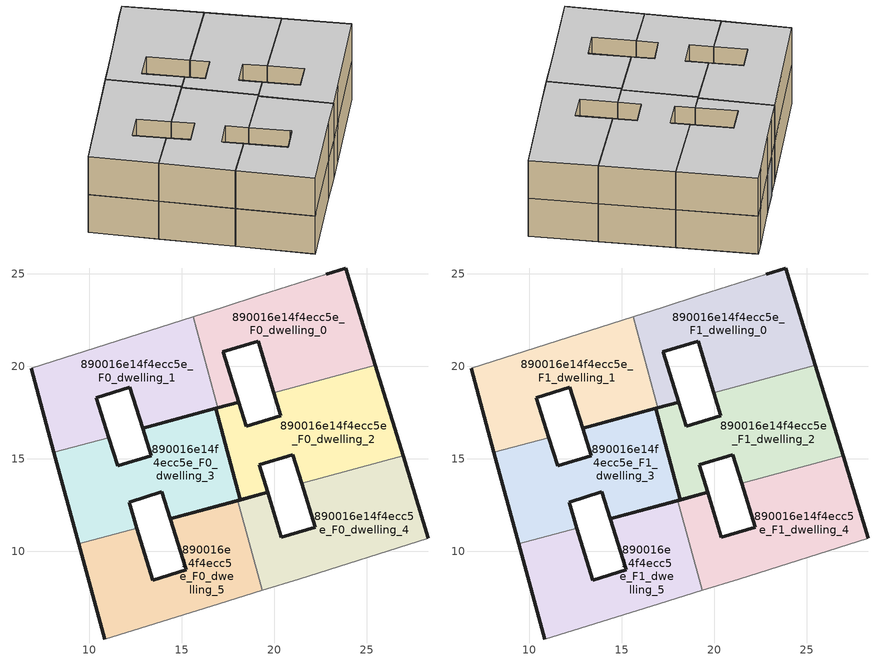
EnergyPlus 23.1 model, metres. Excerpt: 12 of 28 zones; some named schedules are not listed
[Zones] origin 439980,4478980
890016e14f4ecc5e_F0_dwelling_0
 floor ground (EU_floor_Construction): 25.47,20.07 23.86,25.31 22.8,24.99 19.23,23.83 17.25,23.19 15.61,22.67 16.95,17.76 18.07,18.06 17.24,20.75 17.23,20.79 19.14,21.36 19.98,18.58 z0
 wall outside (EU_wall_Construction): 22.8,24.99 23.86,25.31 25.47,20.07 / 19.98,18.58 19.14,21.36 17.23,20.79 17.24,20.75 18.07,18.06 16.95,17.76 z0:3
 wall adiabatic (EU_wall_Construction): 15.61,22.67 17.25,23.19 19.23,23.83 22.8,24.99 z0:3
 wall to 890016e14f4ecc5e_F0_dwelling_2 (EU_wall_Construction): 25.46,20.07 19.98,18.58 z0:3
 wall to 890016e14f4ecc5e_F0_dwelling_1 (EU_wall_Construction): 16.95,17.76 15.61,22.67 z0:3
890016e14f4ecc5e_F0_dwelling_1
 floor ground (EU_floor_Construction): 16.95,17.76 15.61,22.67 6.87,19.89 8.1,15.35 11.05,16.16 10.37,18.32 12.2,18.87 12.89,16.65 z0
 wall outside (EU_wall_Construction): 8.1,15.35 6.87,19.89 / 16.95,17.76 12.89,16.65 12.2,18.87 10.37,18.32 11.05,16.16 z0:3
 wall adiabatic (EU_wall_Construction): 6.87,19.89 15.61,22.67 z0:3
 wall to 890016e14f4ecc5e_F0_dwelling_3 (EU_wall_Construction): 11.05,16.16 8.1,15.35 z0:3
890016e14f4ecc5e_F0_dwelling_2
 floor ground (EU_floor_Construction): 26.96,15.17 25.47,20.07 19.98,18.58 20.36,17.33 18.48,16.76 18.07,18.06 16.83,17.72 18.17,12.78 19.66,13.19 19.2,14.7 21.01,15.24 21.48,13.68 z0
 wall outside (EU_wall_Construction): 25.47,20.07 26.96,15.17 / 21.48,13.68 21.01,15.24 19.2,14.7 19.66,13.19 18.17,12.78 16.83,17.72 18.07,18.06 18.48,16.76 20.36,17.33 19.98,18.58 z0:3
 wall to 890016e14f4ecc5e_F0_dwelling_4 (EU_wall_Construction): 26.96,15.17 21.48,13.68 z0:3
890016e14f4ecc5e_F0_dwelling_3
 floor ground (EU_floor_Construction): 18.17,12.78 16.83,17.72 12.89,16.65 13.35,15.17 11.53,14.62 11.05,16.16 8.1,15.35 9.44,10.41 12.58,11.26 12.16,12.65 13.92,13.23 14.38,11.75 z0
 wall outside (EU_wall_Construction): 9.44,10.41 8.1,15.35 / 11.05,16.16 11.53,14.62 13.35,15.17 12.89,16.65 16.83,17.72 18.17,12.78 14.38,11.75 13.92,13.23 12.16,12.65 12.58,11.26 z0:3
 wall to 890016e14f4ecc5e_F0_dwelling_5 (EU_wall_Construction): 12.58,11.26 9.44,10.41 z0:3
890016e14f4ecc5e_F0_dwelling_4
 floor ground (EU_floor_Construction): 28.32,10.71 26.96,15.17 21.48,13.68 22.21,11.32 20.39,10.78 19.66,13.19 18.03,12.74 19.34,7.89 21.33,8.49 z0
 wall outside (EU_wall_Construction): 26.96,15.17 28.32,10.71 / 18.03,12.74 19.66,13.19 20.39,10.78 22.21,11.32 21.48,13.68 z0:3
 wall adiabatic (EU_wall_Construction): 28.32,10.71 21.33,8.49 19.34,7.89 z0:3
 wall to 890016e14f4ecc5e_F0_dwelling_5 (EU_wall_Construction): 19.35,7.89 18.03,12.74 z0:3
890016e14f4ecc5e_F0_dwelling_5
 floor ground (EU_floor_Construction): 19.34,7.89 18.03,12.74 14.38,11.75 15.21,9.1 15.24,9.01 13.43,8.43 12.58,11.26 9.44,10.41 10.84,5.27 17.02,7.19 z0
 wall outside (EU_wall_Construction): 10.84,5.27 9.44,10.41 / 12.58,11.26 13.43,8.43 15.24,9.01 15.21,9.1 14.38,11.75 18.03,12.74 z0:3
 wall adiabatic (EU_wall_Construction): 19.34,7.89 17.02,7.19 10.84,5.27 z0:3
890016e14f4ecc5e_F1_dwelling_0
 floor to 890016e14f4ecc5e_F0_dwelling_0 (EU_floor_Construction): 25.46,20.07 23.86,25.31 22.8,24.99 19.23,23.83 17.25,23.19 15.61,22.67 16.95,17.76 18.07,18.06 17.24,20.75 17.23,20.79 19.14,21.36 19.98,18.58 z3
 wall outside (EU_wall_Construction): 22.8,24.99 23.86,25.31 25.47,20.07 / 19.98,18.58 19.14,21.36 17.23,20.79 17.24,20.75 18.07,18.06 16.95,17.76 z3:6
 wall adiabatic (EU_wall_Construction): 15.61,22.67 17.25,23.19 19.23,23.83 22.8,24.99 z3:6
 wall to 890016e14f4ecc5e_F1_dwelling_2 (EU_wall_Construction): 25.46,20.07 19.98,18.58 z3:6
 wall to 890016e14f4ecc5e_F1_dwelling_1 (EU_wall_Construction): 16.95,17.76 15.61,22.67 z3:6
 ceiling to 890016e14f4ecc5e_F2_dwelling_0 (EU_floor_Construction): 23.86,25.31 25.46,20.07 19.98,18.58 19.14,21.36 17.23,20.79 17.24,20.75 18.07,18.06 16.95,17.76 15.61,22.67 17.25,23.19 19.23,23.83 22.8,24.99 z6
890016e14f4ecc5e_F1_dwelling_1
 floor to 890016e14f4ecc5e_F0_dwelling_1 (EU_floor_Construction): 16.95,17.76 15.61,22.67 6.87,19.89 8.1,15.35 11.05,16.16 10.37,18.32 12.2,18.87 12.89,16.65 z3
 wall outside (EU_wall_Construction): 8.1,15.35 6.87,19.89 / 16.95,17.76 12.89,16.65 12.2,18.87 10.37,18.32 11.05,16.16 z3:6
 wall adiabatic (EU_wall_Construction): 6.87,19.89 15.61,22.67 z3:6
 wall to 890016e14f4ecc5e_F1_dwelling_3 (EU_wall_Construction): 11.05,16.16 8.1,15.35 z3:6
 ceiling to 890016e14f4ecc5e_F2_dwelling_1 (EU_floor_Construction): 15.61,22.67 16.95,17.76 12.89,16.65 12.2,18.87 10.37,18.32 11.05,16.16 8.1,15.35 6.87,19.89 z6
890016e14f4ecc5e_F1_dwelling_2
 floor to 890016e14f4ecc5e_F0_dwelling_2 (EU_floor_Construction): 26.96,15.17 25.46,20.07 19.98,18.58 20.36,17.33 18.48,16.76 18.07,18.06 16.83,17.72 18.17,12.78 19.65,13.19 19.2,14.7 21.01,15.24 21.48,13.68 z3
 wall outside (EU_wall_Construction): 25.47,20.07 26.96,15.17 / 21.48,13.68 21.01,15.24 19.2,14.7 19.66,13.19 18.17,12.78 16.83,17.72 18.07,18.06 18.48,16.76 20.36,17.33 19.98,18.58 z3:6
 wall to 890016e14f4ecc5e_F1_dwelling_4 (EU_wall_Construction): 26.96,15.17 21.48,13.68 z3:6
 ceiling to 890016e14f4ecc5e_F2_dwelling_2 (EU_floor_Construction): 25.46,20.07 26.96,15.17 21.48,13.68 21.01,15.24 19.2,14.7 19.65,13.19 18.17,12.78 16.83,17.72 18.07,18.06 18.48,16.76 20.36,17.33 19.98,18.58 z6
890016e14f4ecc5e_F1_dwelling_3
 floor to 890016e14f4ecc5e_F0_dwelling_3 (EU_floor_Construction): 18.17,12.78 16.83,17.72 12.89,16.65 13.35,15.17 11.53,14.62 11.05,16.16 8.1,15.35 9.44,10.41 12.58,11.26 12.16,12.65 13.92,13.23 14.38,11.75 z3
 wall outside (EU_wall_Construction): 9.44,10.41 8.1,15.35 / 11.05,16.16 11.53,14.62 13.35,15.17 12.89,16.65 16.83,17.72 18.17,12.78 14.38,11.75 13.92,13.23 12.16,12.65 12.58,11.26 z3:6
 wall to 890016e14f4ecc5e_F1_dwelling_5 (EU_wall_Construction): 12.58,11.26 9.44,10.41 z3:6
 ceiling to 890016e14f4ecc5e_F2_dwelling_3 (EU_floor_Construction): 16.83,17.72 18.17,12.78 14.38,11.75 13.92,13.23 12.16,12.65 12.58,11.26 9.44,10.41 8.1,15.35 11.05,16.16 11.53,14.62 13.35,15.17 12.89,16.65 z6
890016e14f4ecc5e_F1_dwelling_4
 floor to 890016e14f4ecc5e_F0_dwelling_4 (EU_floor_Construction): 28.32,10.71 26.96,15.17 21.48,13.68 22.21,11.32 20.39,10.78 19.65,13.19 18.03,12.74 19.34,7.89 21.33,8.49 z3
 wall outside (EU_wall_Construction): 26.96,15.17 28.32,10.71 / 18.03,12.74 19.66,13.19 20.39,10.78 22.21,11.32 21.48,13.68 z3:6
 wall adiabatic (EU_wall_Construction): 28.32,10.71 21.33,8.49 19.34,7.89 z3:6
 wall to 890016e14f4ecc5e_F1_dwelling_5 (EU_wall_Construction): 19.35,7.89 18.03,12.74 z3:6
 ceiling to 890016e14f4ecc5e_F2_dwelling_4 (EU_floor_Construction): 26.96,15.17 28.32,10.71 21.33,8.49 19.34,7.89 18.03,12.74 19.65,13.19 20.39,10.78 22.21,11.32 21.48,13.68 z6
890016e14f4ecc5e_F1_dwelling_5
 floor to 890016e14f4ecc5e_F0_dwelling_5 (EU_floor_Construction): 19.34,7.89 18.03,12.74 14.38,11.75 15.21,9.1 15.24,9.01 13.43,8.43 12.58,11.26 9.44,10.41 10.84,5.27 17.02,7.19 z3
 wall outside (EU_wall_Construction): 10.84,5.27 9.44,10.41 / 12.58,11.26 13.43,8.43 15.24,9.01 15.21,9.1 14.38,11.75 18.03,12.74 z3:6
 wall adiabatic (EU_wall_Construction): 19.34,7.89 17.02,7.19 10.84,5.27 z3:6
 ceiling to 890016e14f4ecc5e_F2_dwelling_5 (EU_floor_Construction): 18.03,12.74 19.34,7.89 17.02,7.19 10.84,5.27 9.44,10.41 12.58,11.26 13.43,8.43 15.24,9.01 15.21,9.1 14.38,11.75 z6
shading: 22.81,24.94 17.25,23.22 z0:3
[Building]
EU S2 Campaign: North Axis=0; Terrain=City; Solar Distribution=FullExterior
[Site:Location]
Madrid: Latitude=40.5; Longitude=-3.5; Time Zone=1; Elevation=609
[SizingPeriod:WeatherFileDays]
AnnualSizingPeriod: Begin Month=1; Begin Day of Month=1; End Month=12; End Day of Month=31; Day of Week for Start Day=Monday; Use Weather File Daylight Saving Period=No; Use Weather File Rain and Snow Indicators=No
[MATERIAL]
EU_InternalMass_Material: Roughness=MediumRough; Thickness=0.1; Conductivity=1; Density=1800; Specific Heat=900; Thermal Absorptance=0.9; Solar Absorptance=0.7; Visible Absorptance=0.7
[MATERIAL:NOMASS] Roughness=MediumRough; Thermal Absorptance=0.9; Solar Absorptance=0.7; Visible Absorptance=0.7
Name | Thermal Resistance
EU_wall_NoMass | 0.419739
EU_floor_NoMass | 0.608284
[CONSTRUCTION]
EU_wall_Construction: EU_wall_NoMass
EU_floor_Construction: EU_floor_NoMass
EU_InternalMass_Construction: EU_InternalMass_Material
[ZONE] Type=1; Multiplier=1; Ceiling Height=autocalculate; Floor Area=autocalculate; Part of Total Floor Area=Yes
Name | Volume
890016e14f4ecc5e_F0_dwelling_0; 890016e14f4ecc5e_F1_dwelling_0 | 121.613
890016e14f4ecc5e_F0_dwelling_1 | 121.615
890016e14f4ecc5e_F1_dwelling_1 | 121.616
890016e14f4ecc5e_F0_dwelling_2; 890016e14f4ecc5e_F1_dwelling_2 | 121.611
890016e14f4ecc5e_F0_dwelling_3 | 121.633
890016e14f4ecc5e_F1_dwelling_3 | 121.634
890016e14f4ecc5e_F0_dwelling_4; 890016e14f4ecc5e_F1_dwelling_4 | 121.62
890016e14f4ecc5e_F0_dwelling_5 | 121.607
890016e14f4ecc5e_F1_dwelling_5 | 121.606
[INTERNALMASS] Construction=EU_InternalMass_Construction
Name | Zone or ZoneList | Surface Area
890016e14f4ecc5e_F0_dwelling_0_EU_InternalMass | 890016e14f4ecc5e_F0_dwelling_0 | 40.5376
890016e14f4ecc5e_F0_dwelling_1_EU_InternalMass | 890016e14f4ecc5e_F0_dwelling_1 | 40.5388
890016e14f4ecc5e_F0_dwelling_2_EU_InternalMass | 890016e14f4ecc5e_F0_dwelling_2 | 40.5363
890016e14f4ecc5e_F0_dwelling_3_EU_InternalMass | 890016e14f4ecc5e_F0_dwelling_3 | 40.545
890016e14f4ecc5e_F0_dwelling_4_EU_InternalMass | 890016e14f4ecc5e_F0_dwelling_4 | 40.5398
890016e14f4ecc5e_F0_dwelling_5_EU_InternalMass | 890016e14f4ecc5e_F0_dwelling_5 | 40.5353
890016e14f4ecc5e_F1_dwelling_0_EU_InternalMass | 890016e14f4ecc5e_F1_dwelling_0 | 40.5376
890016e14f4ecc5e_F1_dwelling_1_EU_InternalMass | 890016e14f4ecc5e_F1_dwelling_1 | 40.5388
890016e14f4ecc5e_F1_dwelling_2_EU_InternalMass | 890016e14f4ecc5e_F1_dwelling_2 | 40.5363
890016e14f4ecc5e_F1_dwelling_3_EU_InternalMass | 890016e14f4ecc5e_F1_dwelling_3 | 40.545
890016e14f4ecc5e_F1_dwelling_4_EU_InternalMass | 890016e14f4ecc5e_F1_dwelling_4 | 40.5398
890016e14f4ecc5e_F1_dwelling_5_EU_InternalMass | 890016e14f4ecc5e_F1_dwelling_5 | 40.5353
[OTHEREQUIPMENT] Fuel Type=Electricity; Design Level Calculation Method=Watts/Area; Power per Zone Floor Area=1; Fraction Latent=0; Fraction Radiant=0; Fraction Lost=0; Carbon Dioxide Generation Rate=0; EndUse Subcategory=EU_Step8_InternalGains
Name | Zone or ZoneList or Space or SpaceList | Schedule
EU_Step8_InternalGain_890016e14f4ecc5e_F0_dwelling_0_f000 | 890016e14f4ecc5e_F0_dwelling_0 | EU_Step8_GainSchedule_890016e14f4ecc5e_F0_dwelling_0_f000
EU_Step8_InternalGain_890016e14f4ecc5e_F0_dwelling_1_f000 | 890016e14f4ecc5e_F0_dwelling_1 | EU_Step8_GainSchedule_890016e14f4ecc5e_F0_dwelling_1_f000
EU_Step8_InternalGain_890016e14f4ecc5e_F0_dwelling_2_f000 | 890016e14f4ecc5e_F0_dwelling_2 | EU_Step8_GainSchedule_890016e14f4ecc5e_F0_dwelling_2_f000
EU_Step8_InternalGain_890016e14f4ecc5e_F0_dwelling_3_f000 | 890016e14f4ecc5e_F0_dwelling_3 | EU_Step8_GainSchedule_890016e14f4ecc5e_F0_dwelling_3_f000
EU_Step8_InternalGain_890016e14f4ecc5e_F0_dwelling_4_f000 | 890016e14f4ecc5e_F0_dwelling_4 | EU_Step8_GainSchedule_890016e14f4ecc5e_F0_dwelling_4_f000
EU_Step8_InternalGain_890016e14f4ecc5e_F0_dwelling_5_f000 | 890016e14f4ecc5e_F0_dwelling_5 | EU_Step8_GainSchedule_890016e14f4ecc5e_F0_dwelling_5_f000
EU_Step8_InternalGain_890016e14f4ecc5e_F1_dwelling_0_f000 | 890016e14f4ecc5e_F1_dwelling_0 | EU_Step8_GainSchedule_890016e14f4ecc5e_F1_dwelling_0_f000
EU_Step8_InternalGain_890016e14f4ecc5e_F1_dwelling_1_f000 | 890016e14f4ecc5e_F1_dwelling_1 | EU_Step8_GainSchedule_890016e14f4ecc5e_F1_dwelling_1_f000
EU_Step8_InternalGain_890016e14f4ecc5e_F1_dwelling_2_f000 | 890016e14f4ecc5e_F1_dwelling_2 | EU_Step8_GainSchedule_890016e14f4ecc5e_F1_dwelling_2_f000
EU_Step8_InternalGain_890016e14f4ecc5e_F1_dwelling_3_f000 | 890016e14f4ecc5e_F1_dwelling_3 | EU_Step8_GainSchedule_890016e14f4ecc5e_F1_dwelling_3_f000
EU_Step8_InternalGain_890016e14f4ecc5e_F1_dwelling_4_f000 | 890016e14f4ecc5e_F1_dwelling_4 | EU_Step8_GainSchedule_890016e14f4ecc5e_F1_dwelling_4_f000
EU_Step8_InternalGain_890016e14f4ecc5e_F1_dwelling_5_f000 | 890016e14f4ecc5e_F1_dwelling_5 | EU_Step8_GainSchedule_890016e14f4ecc5e_F1_dwelling_5_f000
[ZONEVENTILATION:DESIGNFLOWRATE] Schedule=EU_AlwaysOn; Design Flow Rate Calculation Method=AirChanges/Hour; Air Changes per Hour=0.703302; Ventilation Type=Natural; Fan Pressure Rise=0; Fan Total Efficiency=1; Constant Term Coefficient=1; Temperature Term Coefficient=0; Velocity Term Coefficient=0; Velocity Squared Term Coefficient=0; Minimum Indoor Temperature=-100; Maximum Indoor Temperature=100; Delta Temperature=-100; Minimum Outdoor Temperature=-100; Maximum Outdoor Temperature=100; Maximum Wind Speed=40
Name | Zone or ZoneList or Space or SpaceList
EU_ConstantAir_890016e14f4ecc5e_F0_dwelling_0 | 890016e14f4ecc5e_F0_dwelling_0
EU_ConstantAir_890016e14f4ecc5e_F0_dwelling_1 | 890016e14f4ecc5e_F0_dwelling_1
EU_ConstantAir_890016e14f4ecc5e_F0_dwelling_2 | 890016e14f4ecc5e_F0_dwelling_2
EU_ConstantAir_890016e14f4ecc5e_F0_dwelling_3 | 890016e14f4ecc5e_F0_dwelling_3
EU_ConstantAir_890016e14f4ecc5e_F0_dwelling_4 | 890016e14f4ecc5e_F0_dwelling_4
EU_ConstantAir_890016e14f4ecc5e_F0_dwelling_5 | 890016e14f4ecc5e_F0_dwelling_5
EU_ConstantAir_890016e14f4ecc5e_F1_dwelling_0 | 890016e14f4ecc5e_F1_dwelling_0
EU_ConstantAir_890016e14f4ecc5e_F1_dwelling_1 | 890016e14f4ecc5e_F1_dwelling_1
EU_ConstantAir_890016e14f4ecc5e_F1_dwelling_2 | 890016e14f4ecc5e_F1_dwelling_2
EU_ConstantAir_890016e14f4ecc5e_F1_dwelling_3 | 890016e14f4ecc5e_F1_dwelling_3
EU_ConstantAir_890016e14f4ecc5e_F1_dwelling_4 | 890016e14f4ecc5e_F1_dwelling_4
EU_ConstantAir_890016e14f4ecc5e_F1_dwelling_5 | 890016e14f4ecc5e_F1_dwelling_5
[HVACTEMPLATE:THERMOSTAT] Constant Heating Setpoint=20; Constant Cooling Setpoint=50
EU_HeatOnly_890016e14f4ecc5e_F0_dwelling_0; EU_HeatOnly_890016e14f4ecc5e_F0_dwelling_1; EU_HeatOnly_890016e14f4ecc5e_F0_dwelling_2; EU_HeatOnly_890016e14f4ecc5e_F0_dwelling_3; EU_HeatOnly_890016e14f4ecc5e_F0_dwelling_4; EU_HeatOnly_890016e14f4ecc5e_F0_dwelling_5; EU_HeatOnly_890016e14f4ecc5e_F1_dwelling_0; EU_HeatOnly_890016e14f4ecc5e_F1_dwelling_1; EU_HeatOnly_890016e14f4ecc5e_F1_dwelling_2; EU_HeatOnly_890016e14f4ecc5e_F1_dwelling_3; EU_HeatOnly_890016e14f4ecc5e_F1_dwelling_4; EU_HeatOnly_890016e14f4ecc5e_F1_dwelling_5; EU_HeatOnly_890016e14f4ecc5e_F2_dwelling_0; EU_HeatOnly_890016e14f4ecc5e_F2_dwelling_1; EU_HeatOnly_890016e14f4ecc5e_F2_dwelling_2; EU_HeatOnly_890016e14f4ecc5e_F2_dwelling_3; EU_HeatOnly_890016e14f4ecc5e_F2_dwelling_4; EU_HeatOnly_890016e14f4ecc5e_F2_dwelling_5; EU_HeatOnly_890016e14f4ecc5e_F3_dwelling_0; EU_HeatOnly_890016e14f4ecc5e_F3_dwelling_1; EU_HeatOnly_890016e14f4ecc5e_F3_dwelling_2; EU_HeatOnly_890016e14f4ecc5e_F3_dwelling_3; EU_HeatOnly_890016e14f4ecc5e_F3_dwelling_4; EU_HeatOnly_890016e14f4ecc5e_F4_dwelling_0; EU_HeatOnly_890016e14f4ecc5e_F4_dwelling_1; EU_HeatOnly_890016e14f4ecc5e_F4_dwelling_2; EU_HeatOnly_890016e14f4ecc5e_F4_dwelling_3; EU_HeatOnly_890016e14f4ecc5e_F4_dwelling_4
[HVACTEMPLATE:ZONE:IDEALLOADSAIRSYSTEM] System Availability Schedule=EU_AlwaysOn; Maximum Heating Supply Air Temperature=50; Minimum Cooling Supply Air Temperature=13; Maximum Heating Supply Air Humidity Ratio=0.0156; Minimum Cooling Supply Air Humidity Ratio=0.0077; Heating Limit=NoLimit; Cooling Limit=NoLimit; Heating Availability Schedule=EU_AlwaysOn; Cooling Availability Schedule=EU_CoolingOff; Dehumidification Control Type=ConstantSensibleHeatRatio; Cooling Sensible Heat Ratio=0.7; Dehumidification Setpoint=60; Humidification Control Type=None; Humidification Setpoint=30; Outdoor Air Method=None; Outdoor Air Flow Rate per Person=0.00944; Outdoor Air Flow Rate per Zone Floor Area=0; Outdoor Air Flow Rate per Zone=0; Demand Controlled Ventilation Type=None; Outdoor Air Economizer Type=NoEconomizer; Heat Recovery Type=None; Sensible Heat Recovery Effectiveness=0.7; Latent Heat Recovery Effectiveness=0.65
Name | Template Thermostat
890016e14f4ecc5e_F0_dwelling_0 | EU_HeatOnly_890016e14f4ecc5e_F0_dwelling_0
890016e14f4ecc5e_F0_dwelling_1 | EU_HeatOnly_890016e14f4ecc5e_F0_dwelling_1
890016e14f4ecc5e_F0_dwelling_2 | EU_HeatOnly_890016e14f4ecc5e_F0_dwelling_2
890016e14f4ecc5e_F0_dwelling_3 | EU_HeatOnly_890016e14f4ecc5e_F0_dwelling_3
890016e14f4ecc5e_F0_dwelling_4 | EU_HeatOnly_890016e14f4ecc5e_F0_dwelling_4
890016e14f4ecc5e_F0_dwelling_5 | EU_HeatOnly_890016e14f4ecc5e_F0_dwelling_5
890016e14f4ecc5e_F1_dwelling_0 | EU_HeatOnly_890016e14f4ecc5e_F1_dwelling_0
890016e14f4ecc5e_F1_dwelling_1 | EU_HeatOnly_890016e14f4ecc5e_F1_dwelling_1
890016e14f4ecc5e_F1_dwelling_2 | EU_HeatOnly_890016e14f4ecc5e_F1_dwelling_2
890016e14f4ecc5e_F1_dwelling_3 | EU_HeatOnly_890016e14f4ecc5e_F1_dwelling_3
890016e14f4ecc5e_F1_dwelling_4 | EU_HeatOnly_890016e14f4ecc5e_F1_dwelling_4
890016e14f4ecc5e_F1_dwelling_5 | EU_HeatOnly_890016e14f4ecc5e_F1_dwelling_5
[SIZING:ZONE] Zone Cooling Design Supply Air Temperature Input Method=SupplyAirTemperature; Zone Cooling Design Supply Air Temperature=13; Zone Heating Design Supply Air Temperature Input Method=SupplyAirTemperature; Zone Heating Design Supply Air Temperature=50; Zone Cooling Design Supply Air Humidity Ratio=0.008; Zone Heating Design Supply Air Humidity Ratio=0.008; Cooling Design Air Flow Method=DesignDay; Cooling Design Air Flow Rate=0; Cooling Minimum Air Flow per Zone Floor Area=0.000762; Cooling Minimum Air Flow=0; Cooling Minimum Air Flow Fraction=0.2; Heating Design Air Flow Method=DesignDay; Heating Design Air Flow Rate=0; Heating Maximum Air Flow per Zone Floor Area=0.002032; Heating Maximum Air Flow=0.141576; Heating Maximum Air Flow Fraction=0.3; Account for Dedicated Outdoor Air System=No; Dedicated Outdoor Air System Control Strategy=NeutralSupplyAir; Dedicated Outdoor Air Low Setpoint Temperature for Design=autosize; Dedicated Outdoor Air High Setpoint Temperature for Design=autosize; Zone Load Sizing Method=Sensible Load Only No Latent Load; Zone Latent Cooling Design Supply Air Humidity Ratio Input Method=HumidityRatioDifference; Zone Cooling Design Supply Air Humidity Ratio Difference=0.005; Zone Latent Heating Design Supply Air Humidity Ratio Input Method=HumidityRatioDifference; Zone Humidification Design Supply Air Humidity Ratio Difference=0.005
890016e14f4ecc5e_F0_dwelling_0; 890016e14f4ecc5e_F0_dwelling_1; 890016e14f4ecc5e_F0_dwelling_2; 890016e14f4ecc5e_F0_dwelling_3; 890016e14f4ecc5e_F0_dwelling_4; 890016e14f4ecc5e_F0_dwelling_5; 890016e14f4ecc5e_F1_dwelling_0; 890016e14f4ecc5e_F1_dwelling_1; 890016e14f4ecc5e_F1_dwelling_2; 890016e14f4ecc5e_F1_dwelling_3; 890016e14f4ecc5e_F1_dwelling_4; 890016e14f4ecc5e_F1_dwelling_5
[SCHEDULE:FILE] Column Number=1; Rows to Skip at Top=0; Number of Hours of Data=8760; Column Separator=Comma; Interpolate to Timestep=No; Minutes per Item=60; Adjust Schedule for Daylight Savings=Yes
Name | File
EU_Step8_GainSchedule_890016e14f4ecc5e_F0_dwelling_0_f000 | ../../schedules/890016e14f4ecc5e/890016e14f4ecc5e_F0_dwelling_0_f000_gain.csv
EU_Step8_GainSchedule_890016e14f4ecc5e_F0_dwelling_1_f000 | ../../schedules/890016e14f4ecc5e/890016e14f4ecc5e_F0_dwelling_1_f000_gain.csv
EU_Step8_GainSchedule_890016e14f4ecc5e_F0_dwelling_2_f000 | ../../schedules/890016e14f4ecc5e/890016e14f4ecc5e_F0_dwelling_2_f000_gain.csv
EU_Step8_GainSchedule_890016e14f4ecc5e_F0_dwelling_3_f000 | ../../schedules/890016e14f4ecc5e/890016e14f4ecc5e_F0_dwelling_3_f000_gain.csv
EU_Step8_GainSchedule_890016e14f4ecc5e_F0_dwelling_4_f000 | ../../schedules/890016e14f4ecc5e/890016e14f4ecc5e_F0_dwelling_4_f000_gain.csv
EU_Step8_GainSchedule_890016e14f4ecc5e_F0_dwelling_5_f000 | ../../schedules/890016e14f4ecc5e/890016e14f4ecc5e_F0_dwelling_5_f000_gain.csv
